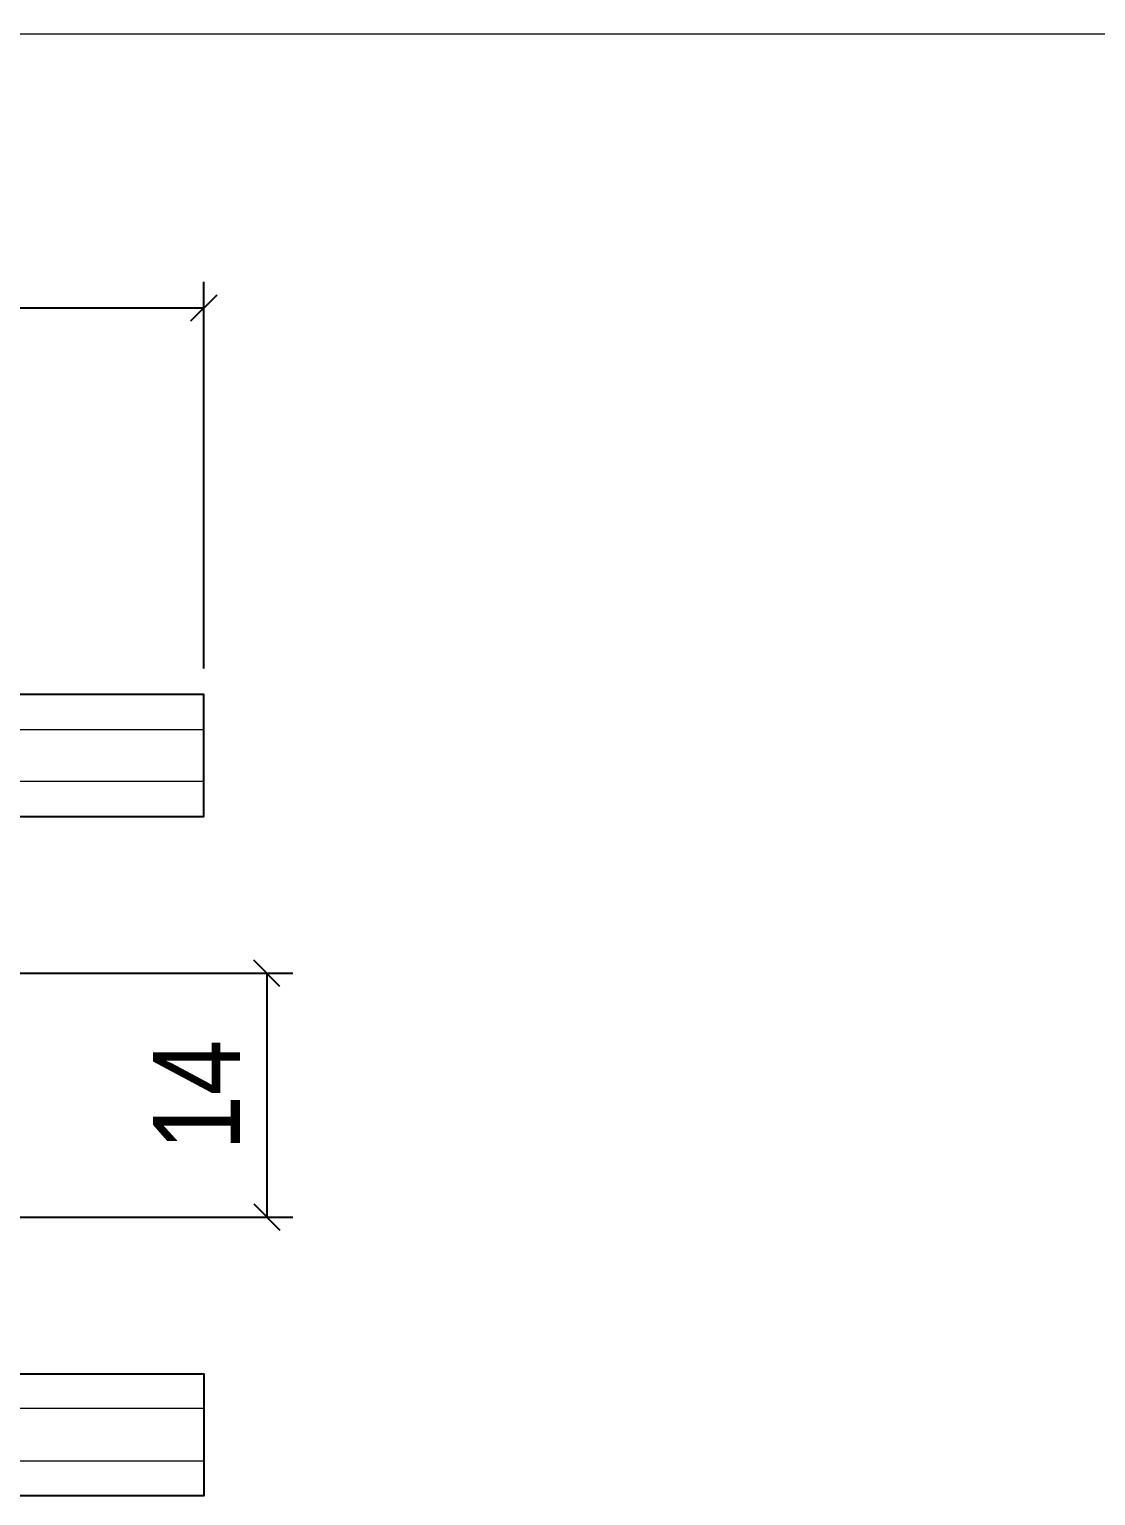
# Model space of a CAD drawing. Extents: x 2282 to 12463, y 760 to 16806.
# Drawn here: x 3233.8 to 3356.3, y 12800.6 to 12969 of the extents above; entities that cross this region are included whole.
import ezdxf

# ---------------------------------------------------------------- set-up
doc = ezdxf.new("R2010")
doc.units = 0
doc.layers.add('CARIMBO', color=255, linetype='Continuous', lineweight=9)
doc.layers.add('Hachura', color=251, linetype='Continuous', lineweight=9)
doc.layers.add('COTA', color=241, linetype='Continuous')
doc.layers.add('GRAVATA', color=2, linetype='Continuous')
doc.styles.add('COTA TECNICA 2X', font='techl___.ttf', dxfattribs={"height": 10})
doc.dimstyles.new('SECAO PILAR', dxfattribs={"dimtxt": 10, "dimasz": 3, "dimexe": 3, "dimexo": 3, "dimgap": 3, "dimtad": 1, "dimdec": 1, "dimlfac": 0.5, "dimzin": 12, "dimdsep": 46, "dimtxsty": 'COTA TECNICA 2X', "dimblk1": 'OBLIQUE', "dimblk2": 'OBLIQUE', "dimsah": 1, "dimcen": 0.9, "dimclrd": 256, "dimclre": 256, "dimclrt": 256, "dimadec": 1, "dimazin": 3, "dimtfac": 1, "dimtdec": 1, "dimtmove": 0, "dimatfit": 3, "dimfxl": 1, "dimtolj": 1, "dimtzin": 12, "dimarcsym": 0})

# ---------------------------------------------------------------- blocks, each defined once
blk = doc.blocks.new('_Oblique')
at = {"color": 0, "linetype": 'ByBlock', "lineweight": -2}
blk.add_line((-0.5, -0.5), (0.5, 0.5), dxfattribs=at)
blk = doc.blocks.new('*D307')
at = {"layer": 'COTA', "lineweight": -2, "transparency": 16777216}
for p, q in [((3065.59, 12895.61), (3065.59, 12940.04)), ((3253.86, 12895.61), (3253.86, 12940.04)), ((3065.59, 12937.04), (3253.86, 12937.04))]:
    blk.add_line(p, q, dxfattribs=at)
at = {"layer": 'Defpoints', "color": 0, "transparency": 16777216}
for p in [(3253.86, 12937.04), (3065.59, 12892.61), (3253.86, 12892.61)]:
    blk.add_point(p, dxfattribs=at)
at = {"layer": 'COTA', "lineweight": -2, "transparency": 16777216, "xscale": 3, "yscale": 3, "zscale": 3, "rotation": 180}
blk.add_blockref('_Oblique', (3065.59, 12937.04), dxfattribs=at)
at = {"layer": 'COTA', "lineweight": -2, "transparency": 16777216, "xscale": 3, "yscale": 3, "zscale": 3}
blk.add_blockref('_Oblique', (3253.86, 12937.04), dxfattribs=at)
at = {"layer": 'COTA', "transparency": 16777216, "insert": (3098.72, 12945.77), "char_height": 10, "attachment_point": 5, "style": 'COTA TECNICA 2X'}
blk.add_mtext('\\A1;Perfil Metálico L=150', dxfattribs=at)
blk = doc.blocks.new('*D308')
at = {"layer": 'COTA', "lineweight": -2, "transparency": 16777216}
for p, q in [((3218.5, 12860.59), (3264.07, 12860.59)), ((3261.07, 12860.59), (3261.07, 12832.59)), ((3218.5, 12832.59), (3264.07, 12832.59))]:
    blk.add_line(p, q, dxfattribs=at)
at = {"layer": 'Defpoints', "color": 0, "transparency": 16777216}
for p in [(3215.5, 12860.59), (3215.5, 12832.59), (3261.07, 12832.59)]:
    blk.add_point(p, dxfattribs=at)
at = {"layer": 'COTA', "lineweight": -2, "transparency": 16777216, "xscale": 3, "yscale": 3, "zscale": 3}
for p, rotation in [((3261.07, 12860.59), 90), ((3261.07, 12832.59), 270)]:
    blk.add_blockref('_Oblique', p, dxfattribs=dict(at, rotation=rotation))
at = {"layer": 'COTA', "transparency": 16777216, "insert": (3253, 12846.59), "char_height": 10, "attachment_point": 5, "rotation": 90, "style": 'COTA TECNICA 2X'}
blk.add_mtext('\\A1;14', dxfattribs=at)

msp = doc.modelspace()

# ---------------------------------------------------------------- linework, layer by layer
at = {"layer": 'CARIMBO', "color": 3}
msp.add_line((2282.39, 12968.5), (4369.89, 12968.5), dxfattribs=at)
at = {"layer": 'GRAVATA', "color": 1}
for points in [[(3065.5, 12892.61), (3065.5, 12878.61), (3253.86, 12878.61), (3253.86, 12892.61)], [(3065.5, 12800.58), (3065.5, 12814.58), (3253.86, 12814.58), (3253.86, 12800.58)]]:
    msp.add_lwpolyline(points, close=True, dxfattribs=at)
at = {"layer": 'Hachura'}
for p, q in [((3065.5, 12888.61), (3253.86, 12888.61)), ((3253.86, 12882.61), (3065.5, 12882.61)), ((3253.86, 12810.58), (3065.5, 12810.58)), ((3065.5, 12804.58), (3253.86, 12804.58))]:
    msp.add_line(p, q, dxfattribs=at)

# ---------------------------------------------------------------- dimensions: what is measured, and where the dimension line sits
at = {"layer": 'COTA'}
dim = msp.add_linear_dim(base=(3253.86, 12937.04), p1=(3065.59, 12892.61), p2=(3253.86, 12892.61), text='Perfil Metálico L=150', dimstyle='SECAO PILAR', dxfattribs=at)
dim.commit()
dim.dimension.update_dxf_attribs({"geometry": '*D307', "text_midpoint": (3098.72, 12937.04), "dimtype": 160})
dim = msp.add_linear_dim(base=(3261.07, 12832.59), p1=(3215.5, 12860.59), p2=(3215.5, 12832.59), angle=90, dimstyle='SECAO PILAR', dxfattribs=at)
dim.commit()
dim.dimension.update_dxf_attribs({"geometry": '*D308', "text_midpoint": (3261.07, 12846.59), "dimtype": 160})

doc.saveas('drawing.dxf')
